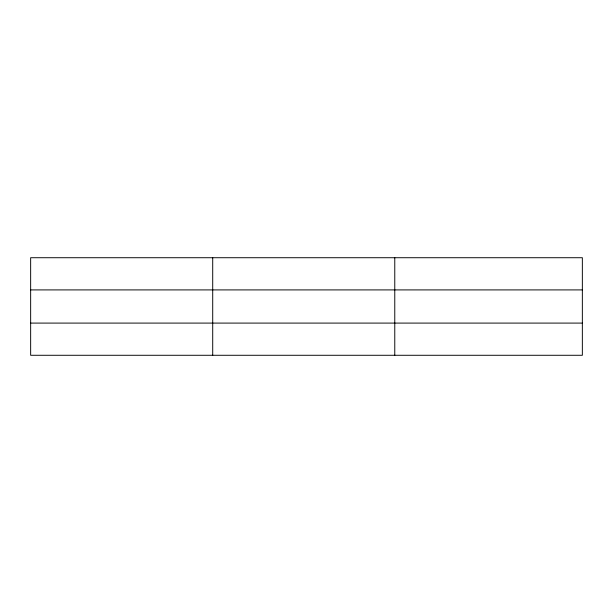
<?xml version="1.0" encoding="UTF-8"?>
<svg xmlns="http://www.w3.org/2000/svg" width="613" height="613" viewBox="0 0 613 613"><rect width="100%" height="100%" fill="white"/><g stroke="black" fill="none" stroke-linecap="round" stroke-linejoin="round"><path stroke-width="0.92" d="M212.711 355.279L212.711 257.721M394.772 355.279L394.772 257.721M582.35 323.089L582.35 355.279L30.65 355.279L30.65 257.721L582.35 257.721L582.35 323.089L30.65 323.089M30.65 289.911L582.35 289.911"/></g></svg>
